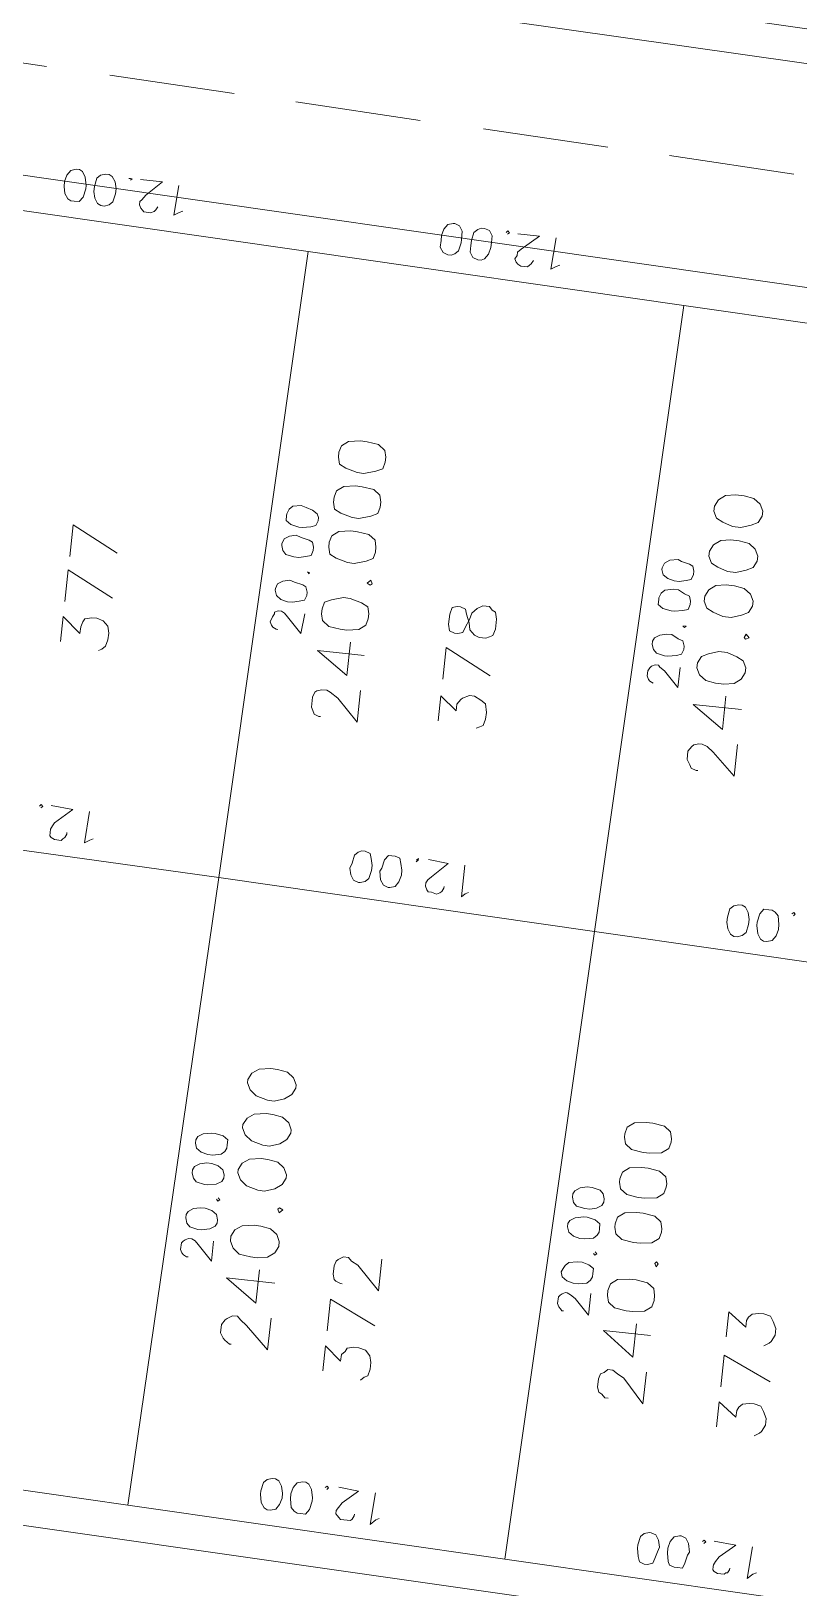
# Model space of a CAD drawing. Header units: metres. Extents: x -977055 to 805873, y -1033982 to 242021.
# Drawn here: x 2770.98 to 2795.32, y 1034.09 to 1083.47 of the extents above; entities that cross this region are included whole.
import ezdxf

# ---------------------------------------------------------------- set-up
doc = ezdxf.new("R2010")
doc.units = ezdxf.units.M
for name, color, linetype in [('PDF_acera', 7, 'Continuous'), ('PDF_areas por lote', 7, 'Continuous'), ('PDF_COTAS', 7, 'Continuous'), ('PDF_linea de centro', 7, 'Continuous'), ('PDF_LOTES', 7, 'Continuous'), ('PDF_No. lotes', 7, 'Continuous')]:
    doc.layers.add(name, color=color, linetype=linetype)

# ---------------------------------------------------------------- blocks, each defined once
blk = doc.blocks.new('CALLE')
at = {"layer": 'PDF_acera', "lineweight": 9}
for points in [[(43.775424, -239.41008), (47.83968, -249.697728), (45.807552, -307.57104)], [(14.140224, -247.369248), (12.06576, -307.020672)], [(51.43824, -307.401696), (52.623648, -272.770848), (51.43824, -307.401696), (52.28496, -307.35936), (53.512704, -272.770848), (52.28496, -307.35936)]]:
    blk.add_lwpolyline(points, dxfattribs=at)
at = {"layer": 'PDF_areas por lote', "lineweight": 9}
for points in [[(18.331488, -278.486208), (18.331488, -278.443872), (18.41616, -278.316864), (18.458496, -278.274528), (18.585504, -278.189856), (18.797184, -278.189856), (18.924192, -278.274528), (18.966528, -278.316864), (19.0512, -278.443872), (19.0512, -278.57088), (18.966528, -278.655552), (18.83952, -278.824896), (18.289152, -279.4176), (19.093536, -279.4176)], [(19.982592, -279.4176), (19.982592, -278.189856), (19.432224, -278.99424), (20.278944, -278.99424)], [(34.334496, -279.036576), (34.334496, -278.99424), (34.376832, -278.867232), (34.461504, -278.824896), (34.546176, -278.78256), (34.800192, -278.78256), (34.9272, -278.824896), (34.969536, -278.867232), (35.011872, -278.99424), (35.011872, -279.121248), (34.969536, -279.20592), (34.842528, -279.4176), (34.29216, -279.967968), (35.096544, -279.967968)], [(35.9856, -279.967968), (35.9856, -278.78256), (35.435232, -279.586944), (36.281952, -279.586944)], [(17.9928, -288.09648), (17.9928, -288.011808), (18.077472, -287.927136), (18.119808, -287.842464), (18.246816, -287.800128), (18.458496, -287.800128), (18.585504, -287.842464), (18.62784, -287.927136), (18.712512, -288.011808), (18.712512, -288.138816), (18.62784, -288.265824), (18.543168, -288.435168), (17.950464, -288.985536), (18.754848, -288.985536)], [(19.68624, -288.985536), (19.68624, -287.800128), (19.093536, -288.604512), (19.940256, -288.604512)], [(33.995808, -288.646848), (33.995808, -288.604512), (34.038144, -288.477504), (34.122816, -288.435168), (34.249824, -288.350496), (34.461504, -288.350496), (34.588512, -288.435168), (34.630848, -288.477504), (34.673184, -288.604512), (34.673184, -288.689184), (34.630848, -288.816192), (34.50384, -288.985536), (33.953472, -289.57824), (34.757856, -289.57824)], [(35.646912, -289.57824), (35.646912, -288.350496), (35.096544, -289.15488), (35.943264, -289.15488)]]:
    blk.add_lwpolyline(points, dxfattribs=at)
for points in [[(20.913984, -278.189856), (20.74464, -278.274528), (20.617632, -278.443872), (20.575296, -278.740224), (20.575296, -278.909568), (20.617632, -279.163584), (20.74464, -279.332928), (20.913984, -279.4176), (21.040992, -279.4176), (21.210336, -279.332928), (21.337344, -279.163584), (21.37968, -278.909568), (21.37968, -278.740224), (21.337344, -278.443872), (21.210336, -278.274528), (21.040992, -278.189856)], [(22.64976, -278.189856), (22.480416, -278.274528), (22.353408, -278.443872), (22.268736, -278.740224), (22.268736, -278.909568), (22.353408, -279.163584), (22.480416, -279.332928), (22.64976, -279.4176), (22.734432, -279.4176), (22.903776, -279.332928), (23.030784, -279.163584), (23.07312, -278.909568), (23.07312, -278.740224), (23.030784, -278.443872), (22.903776, -278.274528), (22.734432, -278.189856)], [(23.792832, -278.189856), (23.623488, -278.274528), (23.49648, -278.443872), (23.411808, -278.740224), (23.411808, -278.909568), (23.49648, -279.163584), (23.623488, -279.332928), (23.792832, -279.4176), (23.877504, -279.4176), (24.046848, -279.332928), (24.173856, -279.163584), (24.216192, -278.909568), (24.216192, -278.740224), (24.173856, -278.443872), (24.046848, -278.274528), (23.877504, -278.189856)], [(24.935904, -278.189856), (24.76656, -278.274528), (24.639552, -278.443872), (24.55488, -278.740224), (24.55488, -278.909568), (24.639552, -279.163584), (24.76656, -279.332928), (24.935904, -279.4176), (25.020576, -279.4176), (25.18992, -279.332928), (25.316928, -279.163584), (25.359264, -278.909568), (25.359264, -278.740224), (25.316928, -278.443872), (25.18992, -278.274528), (25.020576, -278.189856)], [(36.916992, -278.78256), (36.747648, -278.824896), (36.62064, -278.99424), (36.578304, -279.290592), (36.578304, -279.459936), (36.62064, -279.756288), (36.747648, -279.925632), (36.916992, -279.967968), (37.044, -279.967968), (37.213344, -279.925632), (37.298016, -279.756288), (37.382688, -279.459936), (37.382688, -279.290592), (37.298016, -278.99424), (37.213344, -278.824896), (37.044, -278.78256)], [(38.610432, -278.78256), (38.441088, -278.824896), (38.356416, -278.99424), (38.271744, -279.290592), (38.271744, -279.459936), (38.356416, -279.756288), (38.441088, -279.925632), (38.610432, -279.967968), (38.73744, -279.967968), (38.906784, -279.925632), (39.033792, -279.756288), (39.076128, -279.459936), (39.076128, -279.290592), (39.033792, -278.99424), (38.906784, -278.824896), (38.73744, -278.78256)], [(39.753504, -278.78256), (39.58416, -278.824896), (39.499488, -278.99424), (39.414816, -279.290592), (39.414816, -279.459936), (39.499488, -279.756288), (39.58416, -279.925632), (39.753504, -279.967968), (39.880512, -279.967968), (40.049856, -279.925632), (40.176864, -279.756288), (40.2192, -279.459936), (40.2192, -279.290592), (40.176864, -278.99424), (40.049856, -278.824896), (39.880512, -278.78256)], [(40.896576, -278.78256), (40.727232, -278.824896), (40.64256, -278.99424), (40.557888, -279.290592), (40.557888, -279.459936), (40.64256, -279.756288), (40.727232, -279.925632), (40.896576, -279.967968), (41.023584, -279.967968), (41.192928, -279.925632), (41.319936, -279.756288), (41.362272, -279.459936), (41.362272, -279.290592), (41.319936, -278.99424), (41.192928, -278.824896), (41.023584, -278.78256)], [(21.845376, -279.290592), (21.760704, -279.332928), (21.845376, -279.4176), (21.887712, -279.332928)], [(37.806048, -279.84096), (37.763712, -279.925632), (37.806048, -279.967968), (37.89072, -279.925632)], [(20.575296, -287.800128), (20.405952, -287.842464), (20.278944, -288.011808), (20.236608, -288.30816), (20.236608, -288.477504), (20.278944, -288.773856), (20.405952, -288.9432), (20.575296, -288.985536), (20.702304, -288.985536), (20.871648, -288.9432), (20.998656, -288.773856), (21.040992, -288.477504), (21.040992, -288.30816), (20.998656, -288.011808), (20.871648, -287.842464), (20.702304, -287.800128)], [(22.311072, -287.800128), (22.141728, -287.842464), (22.01472, -288.011808), (21.972384, -288.30816), (21.972384, -288.477504), (22.01472, -288.773856), (22.141728, -288.9432), (22.311072, -288.985536), (22.395744, -288.985536), (22.565088, -288.9432), (22.692096, -288.773856), (22.734432, -288.477504), (22.734432, -288.30816), (22.692096, -288.011808), (22.565088, -287.842464), (22.395744, -287.800128)], [(23.454144, -287.800128), (23.2848, -287.842464), (23.157792, -288.011808), (23.115456, -288.30816), (23.115456, -288.477504), (23.157792, -288.773856), (23.2848, -288.9432), (23.454144, -288.985536), (23.538816, -288.985536), (23.70816, -288.9432), (23.835168, -288.773856), (23.877504, -288.477504), (23.877504, -288.30816), (23.835168, -288.011808), (23.70816, -287.842464), (23.538816, -287.800128)], [(24.597216, -287.800128), (24.427872, -287.842464), (24.300864, -288.011808), (24.258528, -288.30816), (24.258528, -288.477504), (24.300864, -288.773856), (24.427872, -288.9432), (24.597216, -288.985536), (24.681888, -288.985536), (24.851232, -288.9432), (24.97824, -288.773856), (25.020576, -288.477504), (25.020576, -288.30816), (24.97824, -288.011808), (24.851232, -287.842464), (24.681888, -287.800128)], [(36.578304, -288.350496), (36.40896, -288.435168), (36.281952, -288.604512), (36.239616, -288.858528), (36.239616, -289.070208), (36.281952, -289.324224), (36.40896, -289.493568), (36.578304, -289.57824), (36.705312, -289.57824), (36.874656, -289.493568), (36.959328, -289.324224), (37.044, -289.070208), (37.044, -288.858528), (36.959328, -288.604512), (36.874656, -288.435168), (36.705312, -288.350496)], [(38.271744, -288.350496), (38.1024, -288.435168), (38.017728, -288.604512), (37.933056, -288.858528), (37.933056, -289.070208), (38.017728, -289.324224), (38.1024, -289.493568), (38.271744, -289.57824), (38.398752, -289.57824), (38.568096, -289.493568), (38.695104, -289.324224), (38.73744, -289.070208), (38.73744, -288.858528), (38.695104, -288.604512), (38.568096, -288.435168), (38.398752, -288.350496)], [(39.414816, -288.350496), (39.245472, -288.435168), (39.1608, -288.604512), (39.076128, -288.858528), (39.076128, -289.070208), (39.1608, -289.324224), (39.245472, -289.493568), (39.414816, -289.57824), (39.541824, -289.57824), (39.711168, -289.493568), (39.838176, -289.324224), (39.880512, -289.070208), (39.880512, -288.858528), (39.838176, -288.604512), (39.711168, -288.435168), (39.541824, -288.350496)], [(40.557888, -288.350496), (40.388544, -288.435168), (40.303872, -288.604512), (40.2192, -288.858528), (40.2192, -289.070208), (40.303872, -289.324224), (40.388544, -289.493568), (40.557888, -289.57824), (40.684896, -289.57824), (40.85424, -289.493568), (40.981248, -289.324224), (41.023584, -289.070208), (41.023584, -288.858528), (40.981248, -288.604512), (40.85424, -288.435168), (40.684896, -288.350496)], [(21.506688, -288.900864), (21.422016, -288.9432), (21.506688, -288.985536), (21.549024, -288.9432)], [(37.46736, -289.451232), (37.425024, -289.493568), (37.46736, -289.57824), (37.552032, -289.493568)]]:
    blk.add_lwpolyline(points, close=True, dxfattribs=at)
at = {"layer": 'PDF_COTAS', "lineweight": 9}
for points in [[(46.611936, -271.458432), (46.611936, -271.58544), (46.738944, -271.670112), (46.950624, -271.712448), (47.035296, -271.712448), (47.246976, -271.670112), (47.373984, -271.58544), (47.41632, -271.500768), (47.41632, -271.416096), (47.373984, -271.289088), (47.246976, -271.204416), (47.077632, -271.16208), (46.950624, -271.16208), (46.78128, -271.204416), (46.654272, -271.289088), (46.611936, -271.37376)], [(46.5696, -272.22048), (46.611936, -272.347488), (46.696608, -272.43216), (46.908288, -272.474496), (47.035296, -272.474496), (47.20464, -272.43216), (47.331648, -272.347488), (47.373984, -272.262816), (47.373984, -272.178144), (47.331648, -272.051136), (47.246976, -271.966464), (47.035296, -271.924128), (46.908288, -271.924128), (46.738944, -271.966464), (46.611936, -272.051136), (46.5696, -272.135808)], [(31.32864, -272.22048), (31.370976, -272.262816), (31.32864, -272.305152), (31.286304, -272.262816), (31.32864, -272.305152), (31.370976, -272.262816)], [(31.370976, -272.516832), (31.32864, -273.0672), (30.947616, -272.64384), (30.862944, -272.601504), (30.778272, -272.559168), (30.6936, -272.559168), (30.608928, -272.559168), (30.566592, -272.601504), (30.524256, -272.686176), (30.524256, -272.85552), (30.566592, -272.897856), (30.608928, -272.940192), (30.6936, -272.982528), (30.735936, -272.982528), (30.6936, -272.982528), (30.608928, -272.940192), (30.566592, -272.897856), (30.524256, -272.85552), (30.524256, -272.686176), (30.566592, -272.601504), (30.608928, -272.559168), (30.6936, -272.559168), (30.778272, -272.559168), (30.862944, -272.601504), (30.947616, -272.64384), (31.32864, -273.0672)], [(31.32864, -273.49056), (30.524256, -273.448224), (30.608928, -273.575232), (30.651264, -273.659904), (30.608928, -273.575232), (30.524256, -273.448224)], [(20.871648, -277.766496), (20.363616, -277.766496), (20.74464, -277.385472), (20.829312, -277.3008), (20.871648, -277.216128), (20.871648, -277.131456), (20.829312, -277.046784), (20.786976, -277.004448), (20.74464, -276.962112), (20.575296, -276.962112), (20.490624, -277.004448), (20.448288, -277.046784), (20.405952, -277.131456), (20.405952, -277.173792), (20.405952, -277.131456), (20.448288, -277.046784), (20.490624, -277.004448), (20.575296, -276.962112), (20.74464, -276.962112), (20.786976, -277.004448), (20.829312, -277.046784), (20.871648, -277.131456), (20.871648, -277.216128), (20.829312, -277.3008), (20.74464, -277.385472), (20.363616, -277.766496)], [(21.37968, -277.004448), (21.252672, -277.046784), (21.168, -277.131456), (21.125664, -277.343136), (21.125664, -277.427808), (21.168, -277.639488), (21.252672, -277.766496), (21.337344, -277.808832), (21.422016, -277.808832), (21.549024, -277.766496), (21.633696, -277.639488), (21.676032, -277.470144), (21.676032, -277.343136), (21.633696, -277.173792), (21.549024, -277.046784), (21.464352, -277.004448)], [(21.37968, -277.004448), (21.252672, -277.046784), (21.168, -277.131456), (21.125664, -277.343136), (21.125664, -277.427808), (21.168, -277.639488), (21.252672, -277.766496), (21.337344, -277.808832), (21.422016, -277.808832), (21.549024, -277.766496), (21.633696, -277.639488), (21.676032, -277.470144), (21.676032, -277.343136), (21.633696, -277.173792), (21.549024, -277.046784), (21.464352, -277.004448)], [(22.522752, -277.046784), (22.395744, -277.08912), (22.311072, -277.173792), (22.268736, -277.385472), (22.268736, -277.470144), (22.311072, -277.681824), (22.395744, -277.808832), (22.480416, -277.851168), (22.565088, -277.851168), (22.692096, -277.808832), (22.776768, -277.681824), (22.819104, -277.51248), (22.819104, -277.385472), (22.776768, -277.216128), (22.692096, -277.08912), (22.607424, -277.046784)], [(22.522752, -277.046784), (22.395744, -277.08912), (22.311072, -277.173792), (22.268736, -277.385472), (22.268736, -277.470144), (22.311072, -277.681824), (22.395744, -277.808832), (22.480416, -277.851168), (22.565088, -277.851168), (22.692096, -277.808832), (22.776768, -277.681824), (22.819104, -277.51248), (22.819104, -277.385472), (22.776768, -277.216128), (22.692096, -277.08912), (22.607424, -277.046784)], [(23.2848, -277.046784), (23.157792, -277.08912), (23.07312, -277.216128), (23.030784, -277.385472), (23.030784, -277.51248), (23.07312, -277.72416), (23.157792, -277.808832), (23.242464, -277.851168), (23.327136, -277.851168), (23.454144, -277.851168), (23.538816, -277.72416), (23.581152, -277.51248), (23.581152, -277.427808), (23.538816, -277.216128), (23.454144, -277.08912), (23.369472, -277.046784)], [(23.2848, -277.046784), (23.157792, -277.08912), (23.07312, -277.216128), (23.030784, -277.385472), (23.030784, -277.51248), (23.07312, -277.72416), (23.157792, -277.808832), (23.242464, -277.851168), (23.327136, -277.851168), (23.454144, -277.851168), (23.538816, -277.72416), (23.581152, -277.51248), (23.581152, -277.427808), (23.538816, -277.216128), (23.454144, -277.08912), (23.369472, -277.046784)], [(36.874656, -278.3592), (36.366624, -278.316864), (36.747648, -277.93584), (36.83232, -277.851168), (36.874656, -277.766496), (36.874656, -277.681824), (36.83232, -277.597152), (36.789984, -277.597152), (36.705312, -277.554816), (36.578304, -277.51248), (36.493632, -277.554816), (36.451296, -277.597152), (36.40896, -277.681824), (36.40896, -277.72416), (36.40896, -277.681824), (36.451296, -277.597152), (36.493632, -277.554816), (36.578304, -277.51248), (36.705312, -277.554816), (36.789984, -277.597152), (36.83232, -277.597152), (36.874656, -277.681824), (36.874656, -277.766496), (36.83232, -277.851168), (36.747648, -277.93584), (36.366624, -278.316864)], [(37.382688, -277.554816), (37.25568, -277.597152), (37.171008, -277.72416), (37.128672, -277.893504), (37.128672, -278.020512), (37.171008, -278.189856), (37.213344, -278.316864), (37.340352, -278.3592), (37.425024, -278.3592), (37.552032, -278.316864), (37.594368, -278.232192), (37.636704, -278.020512), (37.67904, -277.893504), (37.636704, -277.72416), (37.552032, -277.597152), (37.425024, -277.554816)], [(37.382688, -277.554816), (37.25568, -277.597152), (37.171008, -277.72416), (37.128672, -277.893504), (37.128672, -278.020512), (37.171008, -278.189856), (37.213344, -278.316864), (37.340352, -278.3592), (37.425024, -278.3592), (37.552032, -278.316864), (37.594368, -278.232192), (37.636704, -278.020512), (37.67904, -277.893504), (37.636704, -277.72416), (37.552032, -277.597152), (37.425024, -277.554816)], [(21.972384, -277.766496), (21.930048, -277.808832), (21.887712, -277.766496), (21.930048, -277.72416), (21.887712, -277.766496), (21.930048, -277.808832)], [(38.52576, -277.597152), (38.398752, -277.639488), (38.31408, -277.72416), (38.271744, -277.93584), (38.271744, -278.062848), (38.31408, -278.232192), (38.356416, -278.3592), (38.483424, -278.401536), (38.568096, -278.401536), (38.695104, -278.3592), (38.73744, -278.274528), (38.779776, -278.062848), (38.822112, -277.93584), (38.779776, -277.766496), (38.695104, -277.639488), (38.568096, -277.597152)], [(38.52576, -277.597152), (38.398752, -277.639488), (38.31408, -277.72416), (38.271744, -277.93584), (38.271744, -278.062848), (38.31408, -278.232192), (38.356416, -278.3592), (38.483424, -278.401536), (38.568096, -278.401536), (38.695104, -278.3592), (38.73744, -278.274528), (38.779776, -278.062848), (38.822112, -277.93584), (38.779776, -277.766496), (38.695104, -277.639488), (38.568096, -277.597152)], [(39.287808, -277.639488), (39.1608, -277.639488), (39.076128, -277.766496), (39.033792, -277.978176), (39.033792, -278.062848), (39.076128, -278.274528), (39.118464, -278.401536), (39.245472, -278.443872), (39.330144, -278.443872), (39.414816, -278.401536), (39.499488, -278.274528), (39.541824, -278.105184), (39.58416, -277.978176), (39.541824, -277.766496), (39.457152, -277.681824), (39.330144, -277.639488)], [(39.287808, -277.639488), (39.1608, -277.639488), (39.076128, -277.766496), (39.033792, -277.978176), (39.033792, -278.062848), (39.076128, -278.274528), (39.118464, -278.401536), (39.245472, -278.443872), (39.330144, -278.443872), (39.414816, -278.401536), (39.499488, -278.274528), (39.541824, -278.105184), (39.58416, -277.978176), (39.541824, -277.766496), (39.457152, -277.681824), (39.330144, -277.639488)], [(37.933056, -278.3592), (37.89072, -278.3592), (37.933056, -278.316864), (37.89072, -278.3592)], [(14.267232, -279.925632), (14.309568, -280.05264), (14.436576, -280.137312), (14.60592, -280.179648), (14.732928, -280.179648), (14.902272, -280.137312), (15.02928, -280.05264), (15.071616, -279.967968), (15.071616, -279.883296), (15.02928, -279.756288), (14.944608, -279.671616), (14.732928, -279.62928), (14.648256, -279.62928), (14.436576, -279.671616), (14.309568, -279.756288), (14.267232, -279.84096)], [(30.27024, -280.476), (30.312576, -280.603008), (30.397248, -280.68768), (30.608928, -280.730016), (30.735936, -280.730016), (30.90528, -280.68768), (31.032288, -280.645344), (31.074624, -280.518336), (31.074624, -280.433664), (31.032288, -280.348992), (30.947616, -280.26432), (30.735936, -280.221984), (30.608928, -280.179648), (30.439584, -280.221984), (30.312576, -280.306656), (30.27024, -280.433664)], [(30.27024, -280.476), (30.312576, -280.603008), (30.397248, -280.68768), (30.608928, -280.730016), (30.735936, -280.730016), (30.90528, -280.68768), (31.032288, -280.645344), (31.074624, -280.518336), (31.074624, -280.433664), (31.032288, -280.348992), (30.947616, -280.26432), (30.735936, -280.221984), (30.608928, -280.179648), (30.439584, -280.221984), (30.312576, -280.306656), (30.27024, -280.433664)], [(14.267232, -280.68768), (14.267232, -280.814688), (14.39424, -280.89936), (14.60592, -280.941696), (14.690592, -280.941696), (14.902272, -280.89936), (15.02928, -280.814688), (15.071616, -280.730016), (15.071616, -280.645344), (15.02928, -280.518336), (14.902272, -280.433664), (14.732928, -280.391328), (14.60592, -280.391328), (14.39424, -280.433664), (14.309568, -280.518336), (14.267232, -280.603008)], [(30.227904, -281.238048), (30.27024, -281.365056), (30.397248, -281.449728), (30.566592, -281.492064), (30.6936, -281.492064), (30.862944, -281.449728), (30.989952, -281.407392), (31.032288, -281.280384), (31.032288, -281.195712), (31.032288, -281.11104), (30.90528, -281.026368), (30.6936, -280.984032), (30.608928, -280.941696), (30.397248, -280.984032), (30.27024, -281.068704), (30.227904, -281.195712)], [(30.227904, -281.238048), (30.27024, -281.365056), (30.397248, -281.449728), (30.566592, -281.492064), (30.6936, -281.492064), (30.862944, -281.449728), (30.989952, -281.407392), (31.032288, -281.280384), (31.032288, -281.195712), (31.032288, -281.11104), (30.90528, -281.026368), (30.6936, -280.984032), (30.608928, -280.941696), (30.397248, -280.984032), (30.27024, -281.068704), (30.227904, -281.195712)], [(46.273248, -281.068704), (46.315584, -281.153376), (46.400256, -281.238048), (46.611936, -281.280384), (46.696608, -281.280384), (46.908288, -281.280384), (47.035296, -281.195712), (47.077632, -281.068704), (47.077632, -281.026368), (47.035296, -280.89936), (46.908288, -280.814688), (46.738944, -280.772352), (46.611936, -280.772352), (46.442592, -280.772352), (46.315584, -280.857024), (46.273248, -280.984032)], [(30.989952, -281.830752), (31.032288, -281.873088), (30.989952, -281.873088), (30.947616, -281.830752), (30.989952, -281.873088), (31.032288, -281.873088)], [(46.230912, -281.830752), (46.273248, -281.915424), (46.400256, -282.000096), (46.5696, -282.042432), (46.696608, -282.042432), (46.865952, -282.042432), (46.99296, -281.95776), (47.035296, -281.830752), (47.035296, -281.74608), (46.99296, -281.661408), (46.908288, -281.576736), (46.696608, -281.5344), (46.5696, -281.5344), (46.400256, -281.5344), (46.273248, -281.619072), (46.230912, -281.74608)], [(31.032288, -282.127104), (30.989952, -282.635136), (30.608928, -282.254112), (30.524256, -282.16944), (30.439584, -282.127104), (30.354912, -282.127104), (30.27024, -282.16944), (30.227904, -282.211776), (30.227904, -282.296448), (30.185568, -282.423456), (30.227904, -282.508128), (30.27024, -282.550464), (30.354912, -282.5928), (30.397248, -282.5928), (30.354912, -282.5928), (30.27024, -282.550464), (30.227904, -282.508128), (30.185568, -282.423456), (30.227904, -282.296448), (30.227904, -282.211776), (30.27024, -282.16944), (30.354912, -282.127104), (30.439584, -282.127104), (30.524256, -282.16944), (30.608928, -282.254112), (30.989952, -282.635136)], [(30.989952, -283.058496), (30.185568, -283.058496), (30.27024, -283.143168), (30.312576, -283.22784), (30.27024, -283.143168), (30.185568, -283.058496)], [(20.575296, -287.376768), (20.024928, -287.376768), (20.405952, -286.995744), (20.490624, -286.868736), (20.53296, -286.784064), (20.53296, -286.741728), (20.490624, -286.657056), (20.448288, -286.61472), (20.405952, -286.572384), (20.236608, -286.572384), (20.151936, -286.61472), (20.1096, -286.657056), (20.067264, -286.699392), (20.067264, -286.741728), (20.067264, -286.699392), (20.1096, -286.657056), (20.151936, -286.61472), (20.236608, -286.572384), (20.405952, -286.572384), (20.448288, -286.61472), (20.490624, -286.657056), (20.53296, -286.741728), (20.53296, -286.784064), (20.490624, -286.868736), (20.405952, -286.995744), (20.024928, -287.376768)], [(21.040992, -286.572384), (20.913984, -286.61472), (20.829312, -286.741728), (20.786976, -286.911072), (20.786976, -287.03808), (20.829312, -287.24976), (20.913984, -287.334432), (20.998656, -287.376768), (21.083328, -287.376768), (21.210336, -287.376768), (21.295008, -287.24976), (21.337344, -287.080416), (21.337344, -286.953408), (21.295008, -286.741728), (21.210336, -286.657056), (21.125664, -286.61472)], [(21.040992, -286.572384), (20.913984, -286.61472), (20.829312, -286.741728), (20.786976, -286.911072), (20.786976, -287.03808), (20.829312, -287.24976), (20.913984, -287.334432), (20.998656, -287.376768), (21.083328, -287.376768), (21.210336, -287.376768), (21.295008, -287.24976), (21.337344, -287.080416), (21.337344, -286.953408), (21.295008, -286.741728), (21.210336, -286.657056), (21.125664, -286.61472)], [(22.184064, -286.61472), (22.057056, -286.657056), (21.972384, -286.784064), (21.930048, -286.953408), (21.930048, -287.080416), (21.972384, -287.292096), (22.057056, -287.376768), (22.141728, -287.419104), (22.2264, -287.419104), (22.353408, -287.419104), (22.43808, -287.292096), (22.480416, -287.080416), (22.480416, -286.995744), (22.43808, -286.784064), (22.353408, -286.657056), (22.268736, -286.61472)], [(22.184064, -286.61472), (22.057056, -286.657056), (21.972384, -286.784064), (21.930048, -286.953408), (21.930048, -287.080416), (21.972384, -287.292096), (22.057056, -287.376768), (22.141728, -287.419104), (22.2264, -287.419104), (22.353408, -287.419104), (22.43808, -287.292096), (22.480416, -287.080416), (22.480416, -286.995744), (22.43808, -286.784064), (22.353408, -286.657056), (22.268736, -286.61472)], [(22.946112, -286.657056), (22.819104, -286.699392), (22.734432, -286.784064), (22.692096, -286.995744), (22.692096, -287.122752), (22.734432, -287.292096), (22.819104, -287.419104), (22.903776, -287.46144), (22.988448, -287.46144), (23.115456, -287.419104), (23.200128, -287.334432), (23.242464, -287.122752), (23.242464, -286.995744), (23.200128, -286.8264), (23.115456, -286.699392), (23.030784, -286.657056)], [(22.946112, -286.657056), (22.819104, -286.699392), (22.734432, -286.784064), (22.692096, -286.995744), (22.692096, -287.122752), (22.734432, -287.292096), (22.819104, -287.419104), (22.903776, -287.46144), (22.988448, -287.46144), (23.115456, -287.419104), (23.200128, -287.334432), (23.242464, -287.122752), (23.242464, -286.995744), (23.200128, -286.8264), (23.115456, -286.699392), (23.030784, -286.657056)], [(21.633696, -287.376768), (21.59136, -287.419104), (21.549024, -287.376768), (21.59136, -287.334432), (21.549024, -287.376768), (21.59136, -287.419104)], [(36.535968, -287.927136), (36.027936, -287.927136), (36.40896, -287.546112), (36.493632, -287.419104), (36.535968, -287.376768), (36.535968, -287.292096), (36.493632, -287.207424), (36.451296, -287.165088), (36.366624, -287.122752), (36.239616, -287.122752), (36.154944, -287.165088), (36.112608, -287.207424), (36.070272, -287.292096), (36.112608, -287.207424), (36.154944, -287.165088), (36.239616, -287.122752), (36.366624, -287.122752), (36.451296, -287.165088), (36.493632, -287.207424), (36.535968, -287.292096), (36.535968, -287.376768), (36.493632, -287.419104), (36.40896, -287.546112), (36.027936, -287.927136)], [(37.044, -287.165088), (36.916992, -287.207424), (36.83232, -287.292096), (36.789984, -287.503776), (36.789984, -287.588448), (36.83232, -287.800128), (36.874656, -287.927136), (37.001664, -287.969472), (37.086336, -287.969472), (37.213344, -287.927136), (37.25568, -287.800128), (37.340352, -287.630784), (37.340352, -287.503776), (37.298016, -287.334432), (37.213344, -287.207424), (37.128672, -287.165088)], [(37.044, -287.165088), (36.916992, -287.207424), (36.83232, -287.292096), (36.789984, -287.503776), (36.789984, -287.588448), (36.83232, -287.800128), (36.874656, -287.927136), (37.001664, -287.969472), (37.086336, -287.969472), (37.213344, -287.927136), (37.25568, -287.800128), (37.340352, -287.630784), (37.340352, -287.503776), (37.298016, -287.334432), (37.213344, -287.207424), (37.128672, -287.165088)], [(38.187072, -287.207424), (38.060064, -287.207424), (37.975392, -287.334432), (37.933056, -287.546112), (37.933056, -287.630784), (37.975392, -287.842464), (38.017728, -287.969472), (38.144736, -288.011808), (38.229408, -288.011808), (38.356416, -287.969472), (38.398752, -287.842464), (38.483424, -287.67312), (38.483424, -287.546112), (38.441088, -287.334432), (38.356416, -287.24976), (38.229408, -287.207424)], [(38.187072, -287.207424), (38.060064, -287.207424), (37.975392, -287.334432), (37.933056, -287.546112), (37.933056, -287.630784), (37.975392, -287.842464), (38.017728, -287.969472), (38.144736, -288.011808), (38.229408, -288.011808), (38.356416, -287.969472), (38.398752, -287.842464), (38.483424, -287.67312), (38.483424, -287.546112), (38.441088, -287.334432), (38.356416, -287.24976), (38.229408, -287.207424)], [(38.94912, -287.207424), (38.822112, -287.24976), (38.73744, -287.376768), (38.695104, -287.546112), (38.695104, -287.67312), (38.73744, -287.842464), (38.779776, -287.969472), (38.906784, -288.011808), (38.991456, -288.011808), (39.118464, -287.969472), (39.1608, -287.8848), (39.203136, -287.67312), (39.245472, -287.588448), (39.203136, -287.376768), (39.118464, -287.24976), (38.991456, -287.207424)], [(38.94912, -287.207424), (38.822112, -287.24976), (38.73744, -287.376768), (38.695104, -287.546112), (38.695104, -287.67312), (38.73744, -287.842464), (38.779776, -287.969472), (38.906784, -288.011808), (38.991456, -288.011808), (39.118464, -287.969472), (39.1608, -287.8848), (39.203136, -287.67312), (39.245472, -287.588448), (39.203136, -287.376768), (39.118464, -287.24976), (38.991456, -287.207424)], [(37.594368, -287.927136), (37.594368, -287.969472), (37.552032, -287.927136), (37.594368, -287.8848), (37.552032, -287.927136), (37.594368, -287.969472)], [(13.928544, -289.535904), (13.97088, -289.662912), (14.097888, -289.705248), (14.267232, -289.747584), (14.39424, -289.78992), (14.563584, -289.747584), (14.690592, -289.662912), (14.732928, -289.535904), (14.732928, -289.493568), (14.690592, -289.36656), (14.60592, -289.281888), (14.39424, -289.239552), (14.309568, -289.239552), (14.097888, -289.281888), (13.97088, -289.324224), (13.928544, -289.451232)], [(13.928544, -290.297952), (13.928544, -290.42496), (14.055552, -290.467296), (14.267232, -290.509632), (14.351904, -290.551968), (14.563584, -290.509632), (14.690592, -290.42496), (14.732928, -290.297952), (14.732928, -290.255616), (14.690592, -290.128608), (14.563584, -290.043936), (14.39424, -290.0016), (14.267232, -290.0016), (14.055552, -290.043936), (13.97088, -290.086272), (13.928544, -290.21328)], [(29.931552, -290.086272), (29.973888, -290.21328), (30.05856, -290.297952), (30.27024, -290.340288), (30.397248, -290.340288), (30.566592, -290.297952), (30.6936, -290.21328), (30.735936, -290.128608), (30.735936, -290.043936), (30.6936, -289.916928), (30.608928, -289.832256), (30.397248, -289.78992), (30.27024, -289.78992), (30.100896, -289.832256), (29.973888, -289.916928), (29.931552, -290.0016)], [(29.931552, -290.086272), (29.973888, -290.21328), (30.05856, -290.297952), (30.27024, -290.340288), (30.397248, -290.340288), (30.566592, -290.297952), (30.6936, -290.21328), (30.735936, -290.128608), (30.735936, -290.043936), (30.6936, -289.916928), (30.608928, -289.832256), (30.397248, -289.78992), (30.27024, -289.78992), (30.100896, -289.832256), (29.973888, -289.916928), (29.931552, -290.0016)], [(29.889216, -290.84832), (29.931552, -290.975328), (30.05856, -291.06), (30.227904, -291.102336), (30.354912, -291.102336), (30.566592, -291.06), (30.651264, -290.975328), (30.6936, -290.890656), (30.6936, -290.805984), (30.6936, -290.678976), (30.566592, -290.594304), (30.354912, -290.551968), (30.27024, -290.551968), (30.05856, -290.594304), (29.931552, -290.678976), (29.889216, -290.763648)], [(29.889216, -290.84832), (29.931552, -290.975328), (30.05856, -291.06), (30.227904, -291.102336), (30.354912, -291.102336), (30.566592, -291.06), (30.651264, -290.975328), (30.6936, -290.890656), (30.6936, -290.805984), (30.6936, -290.678976), (30.566592, -290.594304), (30.354912, -290.551968), (30.27024, -290.551968), (30.05856, -290.594304), (29.931552, -290.678976), (29.889216, -290.763648)], [(30.651264, -291.398688), (30.6936, -291.441024), (30.651264, -291.48336), (30.608928, -291.441024), (30.651264, -291.48336), (30.6936, -291.441024)]]:
    blk.add_lwpolyline(points, close=True, dxfattribs=at)
for points in [[(47.289312, -272.813184), (47.331648, -272.85552), (47.331648, -272.813184), (47.331648, -272.770848)], [(46.696608, -273.575232), (46.611936, -273.532896), (46.5696, -273.49056), (46.527264, -273.405888), (46.527264, -273.236544), (46.5696, -273.194208), (46.611936, -273.151872), (46.696608, -273.109536), (46.78128, -273.109536), (46.823616, -273.151872), (46.950624, -273.236544), (47.331648, -273.617568), (47.331648, -273.0672)], [(46.654272, -274.210272), (46.611936, -274.1256), (46.527264, -273.998592), (47.289312, -274.040928)], [(14.944608, -281.280384), (14.986944, -281.32272), (15.02928, -281.280384), (14.986944, -281.238048)], [(14.39424, -282.042432), (14.351904, -282.042432), (14.267232, -282.000096), (14.224896, -281.95776), (14.224896, -281.873088), (14.224896, -281.703744), (14.267232, -281.661408), (14.309568, -281.619072), (14.351904, -281.576736), (14.436576, -281.576736), (14.521248, -281.619072), (14.648256, -281.703744), (14.986944, -282.084768), (15.02928, -281.576736)], [(14.351904, -282.677472), (14.309568, -282.5928), (14.18256, -282.465792), (14.986944, -282.508128)], [(46.35792, -283.143168), (46.273248, -283.100832), (46.230912, -283.058496), (46.188576, -283.01616), (46.188576, -282.846816), (46.230912, -282.762144), (46.273248, -282.719808), (46.35792, -282.677472), (46.442592, -282.719808), (46.527264, -282.719808), (46.611936, -282.80448), (46.99296, -283.22784), (46.99296, -282.677472)], [(46.950624, -282.423456), (46.99296, -282.465792), (47.035296, -282.423456), (46.99296, -282.38112)], [(46.315584, -283.820544), (46.273248, -283.735872), (46.188576, -283.608864), (46.99296, -283.6512)], [(14.60592, -290.890656), (14.648256, -290.932992), (14.690592, -290.890656), (14.648256, -290.84832)], [(14.055552, -291.610368), (14.013216, -291.610368), (13.928544, -291.568032), (13.928544, -291.525696), (13.886208, -291.48336), (13.886208, -291.314016), (13.928544, -291.229344), (13.97088, -291.187008), (14.055552, -291.187008), (14.097888, -291.187008), (14.18256, -291.229344), (14.309568, -291.314016), (14.648256, -291.69504), (14.690592, -291.144672)], [(14.013216, -292.287744), (13.97088, -292.203072), (13.843872, -292.076064), (14.648256, -292.1184)]]:
    blk.add_lwpolyline(points, dxfattribs=at)
at = {"layer": 'PDF_linea de centro', "lineweight": 9}
for points in [[(50.041152, -267.224832), (49.914144, -270.400032)], [(49.871808, -272.0088), (49.7448, -275.184)], [(49.702464, -276.750432), (49.575456, -279.925632)], [(49.53312, -281.5344), (49.406112, -284.7096)], [(49.363776, -286.276032), (49.236768, -289.451232)]]:
    blk.add_lwpolyline(points, dxfattribs=at)
at = {"layer": 'PDF_LOTES', "lineweight": 20}
for points in [[(30.312576, -267.309504), (30.016224, -276.919776), (14.013216, -276.327072), (14.351904, -266.759136)], [(46.315584, -267.859872), (45.976896, -277.470144), (30.016224, -276.919776), (30.312576, -267.309504)], [(30.016224, -276.919776), (29.677536, -286.487712), (13.674528, -285.937344), (14.013216, -276.327072)], [(45.976896, -277.470144), (45.638208, -287.03808), (29.677536, -286.487712), (30.016224, -276.919776)], [(29.677536, -286.487712), (29.338848, -296.097984), (13.33584, -295.547616), (13.674528, -285.937344)], [(45.638208, -287.03808), (45.29952, -296.648352), (29.338848, -296.097984), (29.677536, -286.487712)]]:
    blk.add_lwpolyline(points, close=True, dxfattribs=at)
at = {"layer": 'PDF_No. lotes', "lineweight": 20}
for points in [[(35.519904, -272.305152), (36.154944, -272.305152), (35.77392, -272.770848), (35.943264, -272.770848), (36.070272, -272.813184), (36.154944, -272.85552), (36.19728, -273.024864), (36.19728, -273.151872), (36.154944, -273.321216), (36.027936, -273.448224), (35.858592, -273.49056), (35.689248, -273.49056), (35.519904, -273.448224), (35.435232, -273.363552), (35.392896, -273.27888)], [(36.747648, -273.49056), (37.340352, -272.305152), (36.535968, -272.305152)], [(37.89072, -273.49056), (38.483424, -272.305152), (37.67904, -272.305152)], [(17.908128, -280.857024), (18.543168, -280.857024), (18.20448, -281.280384), (18.373824, -281.280384), (18.458496, -281.365056), (18.543168, -281.407392), (18.585504, -281.576736), (18.585504, -281.703744), (18.543168, -281.873088), (18.41616, -282.000096), (18.246816, -282.042432), (18.077472, -282.042432), (17.908128, -282.000096), (17.865792, -281.915424), (17.78112, -281.830752)], [(19.178208, -282.042432), (19.728576, -280.857024), (18.924192, -280.857024)], [(20.151936, -281.11104), (20.151936, -281.068704), (20.194272, -280.941696), (20.236608, -280.89936), (20.363616, -280.857024), (20.575296, -280.857024), (20.702304, -280.89936), (20.74464, -280.941696), (20.829312, -281.068704), (20.829312, -281.195712), (20.74464, -281.280384), (20.659968, -281.449728), (20.067264, -282.042432), (20.871648, -282.042432)], [(34.546176, -282.000096), (35.181216, -282.000096), (34.842528, -282.423456), (35.011872, -282.423456), (35.13888, -282.508128), (35.181216, -282.550464), (35.265888, -282.719808), (35.265888, -282.846816), (35.181216, -283.01616), (35.096544, -283.143168), (34.884864, -283.185504), (34.71552, -283.185504), (34.546176, -283.143168), (34.50384, -283.058496), (34.461504, -282.973824)], [(35.816256, -283.185504), (36.40896, -282.000096), (35.604576, -282.000096)], [(17.56944, -290.890656), (18.20448, -290.890656), (17.865792, -291.356352), (18.035136, -291.356352), (18.119808, -291.398688), (18.20448, -291.48336), (18.246816, -291.652704), (18.246816, -291.779712), (18.20448, -291.949056), (18.077472, -292.033728), (17.908128, -292.1184), (17.738784, -292.1184), (17.56944, -292.033728), (17.527104, -291.991392), (17.442432, -291.864384)], [(18.83952, -292.1184), (19.389888, -290.890656), (18.585504, -290.890656)], [(19.855584, -290.890656), (20.490624, -290.890656), (20.151936, -291.356352), (20.32128, -291.356352), (20.405952, -291.398688), (20.490624, -291.48336), (20.53296, -291.652704), (20.53296, -291.779712), (20.490624, -291.949056), (20.363616, -292.033728), (20.194272, -292.1184), (20.024928, -292.1184), (19.855584, -292.033728), (19.813248, -291.991392), (19.728576, -291.864384)]]:
    blk.add_lwpolyline(points, dxfattribs=at)
blk.add_lwpolyline([(37.001664, -282.000096), (36.83232, -282.042432), (36.789984, -282.16944), (36.789984, -282.254112), (36.83232, -282.38112), (36.959328, -282.423456), (37.171008, -282.508128), (37.340352, -282.550464), (37.46736, -282.677472), (37.552032, -282.80448), (37.552032, -282.973824), (37.46736, -283.058496), (37.425024, -283.143168), (37.25568, -283.185504), (37.001664, -283.185504), (36.83232, -283.143168), (36.789984, -283.058496), (36.747648, -282.973824), (36.747648, -282.80448), (36.789984, -282.677472), (36.916992, -282.550464), (37.086336, -282.508128), (37.298016, -282.423456), (37.425024, -282.38112), (37.46736, -282.254112), (37.46736, -282.16944), (37.425024, -282.042432), (37.25568, -282.000096)], close=True, dxfattribs=at)

msp = doc.modelspace()

# ---------------------------------------------------------------- block references
at = {"xscale": 1.255773352820658, "yscale": 1.255773352820658, "zscale": 1.255773352820658, "rotation": 83.85573648860341}
msp.add_blockref('CALLE', (2427.15058, 1056.36283, 1015.371), dxfattribs=at)

doc.saveas('drawing.dxf')
